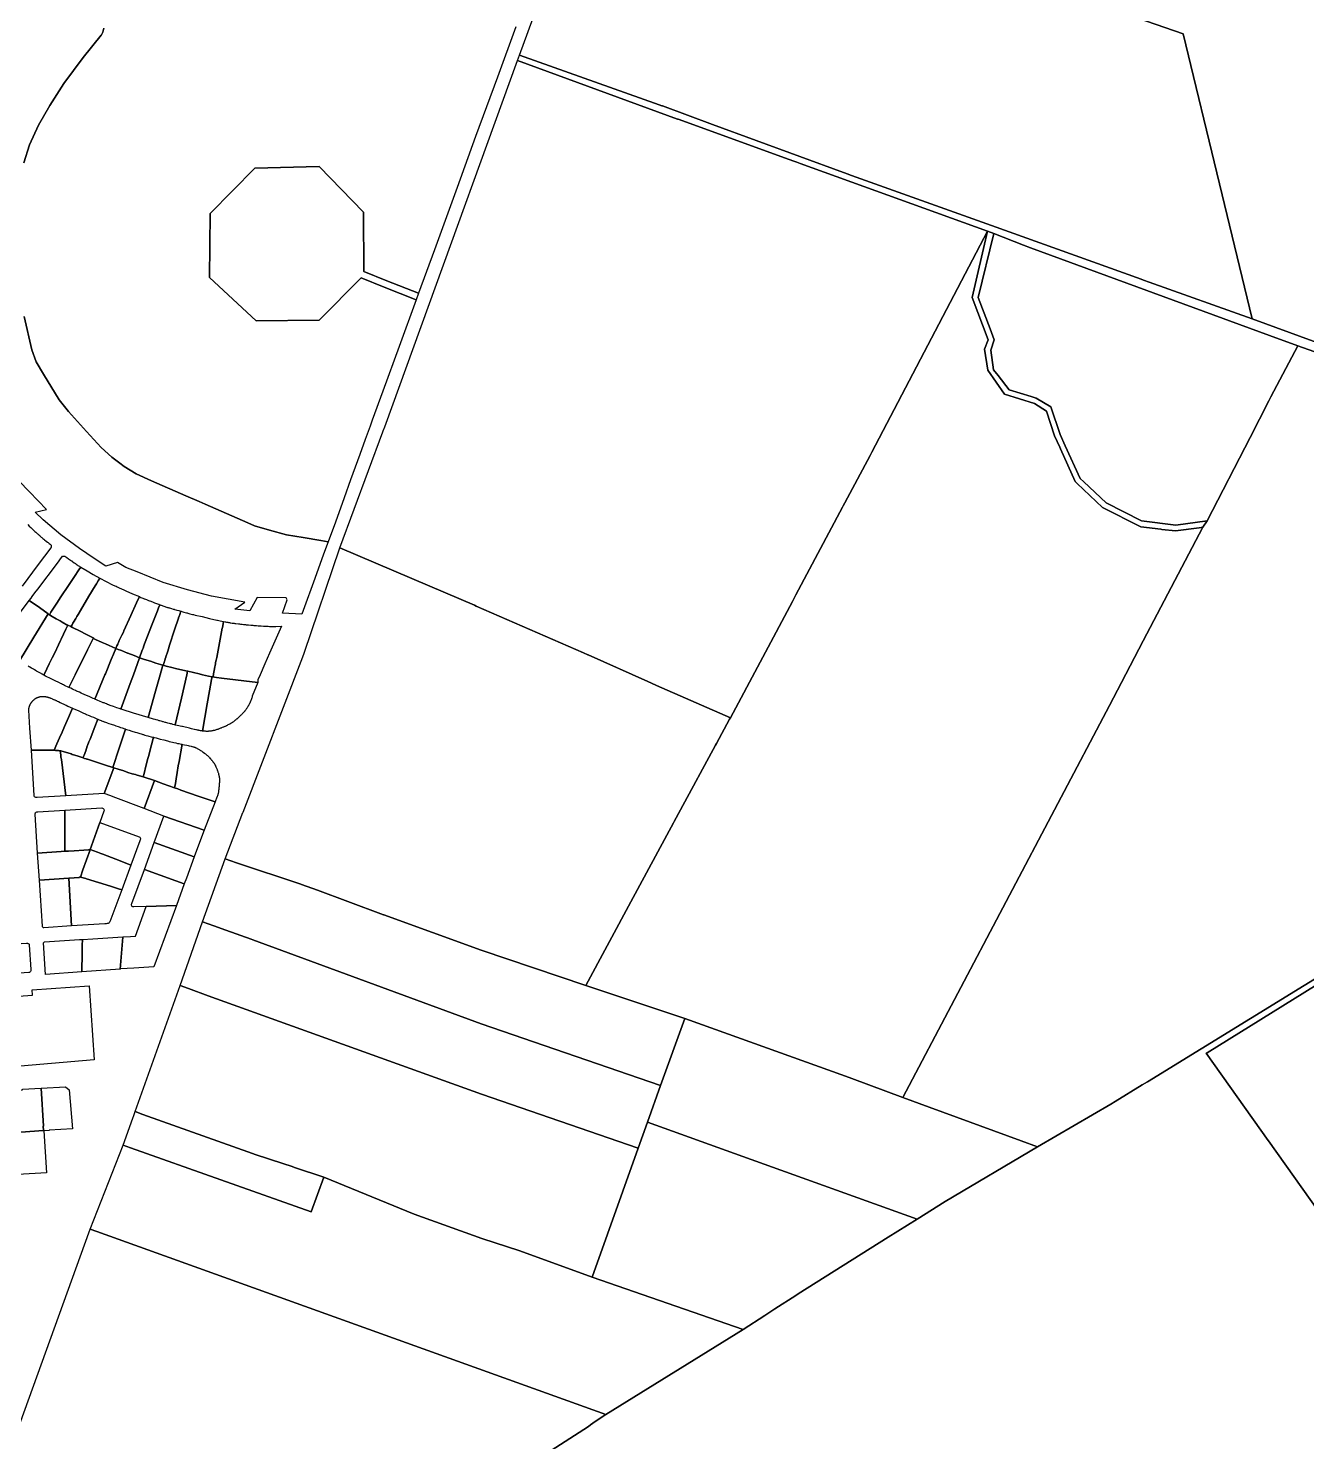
# Model space of a CAD drawing. Header units: metres. Extents: x 3 to 1005126, y 39 to 4383651.
# Drawn here: x 479016 to 479920, y 4364253 to 4365252 of the extents above; entities that cross this region are included whole.
import ezdxf

# ---------------------------------------------------------------- set-up
doc = ezdxf.new("R2010")
doc.units = ezdxf.units.M
doc.header["$MEASUREMENT"] = 0
doc.layers.add('TM_Llucmajor', color=7, linetype='Continuous')

msp = doc.modelspace()

# ---------------------------------------------------------------- linework, layer by layer
at = {"layer": 'TM_Llucmajor', "linetype": 'Continuous', "flags": 128}
for points in [[(479761.44, 4365273.02), (479832.22, 4365248.23), (479857.94, 4365142.13), (479881.04, 4365046.81), (479808.32, 4365072.72), (479804.29, 4365074.16), (479802.51, 4365074.8), (479696.81, 4365112.72), (479597.78, 4365148.18), (479595.9, 4365148.86), (479595.61, 4365148.96), (479592.11, 4365150.2), (479499.72, 4365184.19), (479464.38, 4365197.2), (479463.74, 4365197.43), (479461.88, 4365198.09), (479461.88, 4365198.09), (479363.16, 4365233.02), (479419.33, 4365386.49)], [(480077.25, 4364974.94), (479881.04, 4365046.81), (479857.94, 4365142.13), (479832.22, 4365248.23), (479761.44, 4365273.02)], [(479012.9, 4365156.94), (479016.85, 4365169.68), (479023.29, 4365183.74), (479031.28, 4365197.56), (479041.18, 4365212.98), (479054.86, 4365231.48), (479067.67, 4365247.32), (479067.8, 4365247.53), (479068.29, 4365248.41), (479068.71, 4365249.32), (479069.06, 4365250.26), (479069.33, 4365251.22), (479069.52, 4365252.21)], [(479069.52, 4365252.21), (479069.33, 4365251.22), (479069.06, 4365250.26), (479068.71, 4365249.32), (479068.29, 4365248.41), (479067.8, 4365247.53), (479067.67, 4365247.32), (479054.86, 4365231.48), (479041.18, 4365212.98), (479031.28, 4365197.56), (479023.29, 4365183.74), (479016.85, 4365169.68), (479012.9, 4365156.94)], [(479360.65, 4365253.17), (479347.6, 4365217.51), (479332.24, 4365175.71), (479319.12, 4365139.57), (479303.1, 4365095.52), (479291.75, 4365064.96), (479269.4, 4365073.77), (479253.16, 4365080.15), (479253.08, 4365122.27), (479221.68, 4365154.42), (479176.16, 4365153.17), (479144.66, 4365121.19), (479144.21, 4365076.03), (479177.13, 4365045.39), (479221.57, 4365045.81), (479251.33, 4365075.73), (479267.5, 4365069.31), (479290.1, 4365060.34), (479278.21, 4365027.27), (479266.63, 4364995.73), (479259.16, 4364975.29), (479257.8, 4364970.9), (479254.18, 4364961.5), (479250.38, 4364950.89), (479243.88, 4364933.09), (479239.23, 4364920.33), (479233.12, 4364903.21), (479228.06, 4364889.37), (479228.06, 4364889.37), (479222.77, 4364890.12), (479210.25, 4364892.25), (479198.62, 4364894.32), (479186.66, 4364897.46), (479175.95, 4364900.58), (479171.34, 4364902.78), (479141.09, 4364915.87), (479136.78, 4364917.74), (479127.49, 4364921.76), (479103.19, 4364932.47), (479092.4, 4364937.36), (479083.94, 4364942.4), (479080.74, 4364944.83), (479075.18, 4364949.14), (479067.72, 4364955.9), (479057.14, 4364967.29), (479044.42, 4364981.4), (479037.83, 4364989.52), (479026.91, 4365007.62), (479021.73, 4365016.39), (479018.64, 4365024.9), (479013.12, 4365048.52)], [(479970.42, 4365007.57), (479913.21, 4365027.67), (479893.32, 4365034.97), (479724.34, 4365097), (479719.31, 4365098.97), (479698.43, 4365107.14), (479693.86, 4365108.86), (479561.59, 4365156.68), (479559.22, 4365157.54), (479557.09, 4365158.28), (479553.74, 4365159.45), (479475.3, 4365187.79), (479474.81, 4365187.97), (479474.81, 4365187.97), (479361.92, 4365229.38), (479363.16, 4365233.02), (479461.88, 4365198.09), (479463.74, 4365197.43), (479464.38, 4365197.2), (479499.72, 4365184.19), (479592.11, 4365150.2), (479595.61, 4365148.96), (479595.9, 4365148.86), (479597.78, 4365148.18), (479696.81, 4365112.72), (479802.51, 4365074.8), (479804.29, 4365074.16), (479808.32, 4365072.72), (479881.04, 4365046.81), (480077.25, 4364974.94)], [(479013.12, 4365048.52), (479018.64, 4365024.9), (479021.73, 4365016.39), (479026.91, 4365007.62), (479037.83, 4364989.52), (479044.42, 4364981.4), (479057.14, 4364967.29), (479067.72, 4364955.9), (479075.18, 4364949.14), (479080.74, 4364944.83), (479083.94, 4364942.4), (479092.4, 4364937.36), (479103.19, 4364932.47), (479127.49, 4364921.76), (479136.78, 4364917.74), (479141.09, 4364915.87), (479171.34, 4364902.78), (479175.95, 4364900.58), (479186.66, 4364897.46), (479198.62, 4364894.32), (479210.25, 4364892.25), (479222.77, 4364890.12), (479228.06, 4364889.37), (479224.79, 4364880.43), (479218.56, 4364863.46), (479210.45, 4364840.81), (479209.51, 4364838.17), (479209.51, 4364838.17), (479195.74, 4364838.82), (479199.13, 4364848.28), (479198.28, 4364849.66), (479177.93, 4364849.88), (479172.63, 4364840.42), (479162.03, 4364841.58), (479169.09, 4364846.6), (479145.54, 4364850.91), (479128.69, 4364855.37), (479111.38, 4364860.57), (479092.97, 4364868.13), (479085.13, 4364871.22), (479079.05, 4364874.6), (479070.99, 4364871.97), (479062.6, 4364877.39), (479052.31, 4364884.54), (479039.13, 4364894.29), (479026.59, 4364904.88), (479021.03, 4364910.31), (479029, 4364912.14), (479023.01, 4364918.17), (479016.64, 4364924.84), (479009.64, 4364932.12)], [(480174.02, 4364733.31), (479806.93, 4364507.8), (479803.22, 4364505.53), (479784.12, 4364493.78), (479781.16, 4364491.96), (479729.2, 4364461.88), (479717.77, 4364466.06), (479652.83, 4364489.92), (479634.21, 4364496.75), (479780.19, 4364773.65), (479780.24, 4364773.74), (479788.63, 4364789.78), (479804.08, 4364819.31), (479846.2, 4364899.55), (479846.2, 4364899.55), (479849.24, 4364904.04), (479879.5, 4364963.08), (479892.77, 4364988.96), (479894.15, 4364991.65), (479913.21, 4365027.67), (479970.42, 4365007.57)], [(479015.72, 4364901.43), (479016.84, 4364900.35), (479017.96, 4364899.28), (479018.53, 4364898.74), (479019.52, 4364897.82), (479020.02, 4364897.35), (479020.76, 4364896.66), (479021.52, 4364895.98), (479021.9, 4364895.63), (479022.65, 4364894.95), (479023.04, 4364894.61), (479023.61, 4364894.1), (479024.16, 4364893.62), (479024.54, 4364893.3), (479025.28, 4364892.66), (479025.65, 4364892.34), (479026.4, 4364891.71), (479027.16, 4364891.08), (479027.66, 4364890.67), (479028.67, 4364889.84), (479029.6, 4364889.08), (479030.07, 4364888.71), (479030.78, 4364888.15), (479031.48, 4364887.59), (479031.85, 4364887.3), (479032.01, 4364887.12), (479032.08, 4364887.02), (479032.14, 4364886.92), (479032.2, 4364886.81), (479032.24, 4364886.7), (479032.29, 4364886.59), (479032.35, 4364886.35), (479032.36, 4364886.24), (479032.38, 4364886.12), (479032.38, 4364885.99), (479032.36, 4364885.75), (479032.34, 4364885.64), (479032.31, 4364885.52), (479032.27, 4364885.4), (479032.23, 4364885.29), (479032.18, 4364885.18), (479032.12, 4364885.08), (479032.05, 4364884.98), (479023.2, 4364873.14), (479011.85, 4364858.04)], [(478994.47, 4364818.09), (479016.84, 4364847.88), (479023.97, 4364842.78), (479030.23, 4364838.31), (479020.07, 4364821.8), (479009.92, 4364805.29)], [(479009.92, 4364805.29), (479020.07, 4364821.8), (479030.23, 4364838.31), (479030.67, 4364838), (479031.03, 4364837.75), (479032.99, 4364836.59), (479035.89, 4364834.89), (479038.56, 4364833.33), (479039.94, 4364832.52), (479043.97, 4364830.16), (479043.97, 4364830.16), (479043.98, 4364830.15), (479043.83, 4364829.87), (479042.66, 4364827.67), (479040.9, 4364824), (479039.27, 4364820.48), (479038.8, 4364819.47), (479037.48, 4364816.48), (479034.77, 4364810.93), (479033, 4364807.34), (479030.95, 4364803.03), (479029.16, 4364799.46), (479027.02, 4364795.15), (479026.98, 4364795.17), (479026.6, 4364795.37), (479025.98, 4364795.7), (479025.53, 4364795.94), (479025.1, 4364796.17), (479024.22, 4364796.65), (479023.36, 4364797.13), (479022.78, 4364797.46), (479022.01, 4364797.89), (479021.63, 4364798.11), (479020.5, 4364798.76), (479019.76, 4364799.19), (479019.26, 4364799.48), (479018.27, 4364800.07), (479017.25, 4364800.67), (479016.74, 4364800.98), (479015.98, 4364801.44)], [(479353.45, 4364226.49), (479411.95, 4364264.31), (479413.35, 4364265.28), (479416.76, 4364267.65), (479424.14, 4364272.77), (479521.28, 4364332.74), (479536.5, 4364342.66), (479537.99, 4364343.62), (479543.7, 4364347.31), (479558.47, 4364356.85), (479560.23, 4364357.95), (479623.78, 4364397.93), (479644.16, 4364410.75), (479663.94, 4364423.18), (479729.2, 4364461.88), (479781.16, 4364491.96), (479784.12, 4364493.78), (479803.22, 4364505.53), (479806.93, 4364507.8), (480174.02, 4364733.31)], [(480178.63, 4364732.98), (479849.08, 4364528.32), (479848.58, 4364528.01), (479892.39, 4364466.31), (479892.5, 4364466.15), (479987.22, 4364332.8)], [(479987.22, 4364332.8), (479892.5, 4364466.15), (479892.39, 4364466.31), (479892.39, 4364466.31), (479848.58, 4364528.01), (479849.08, 4364528.32), (480178.63, 4364732.98)]]:
    msp.add_lwpolyline(points, dxfattribs=at)
for points in [[(479287.1, 4364863.36), (479236.38, 4364885.04), (479266.75, 4364967.05), (479266.98, 4364967.68), (479268.01, 4364970.51), (479293.72, 4365041.41), (479361.92, 4365229.38), (479474.81, 4365187.97), (479475.3, 4365187.79), (479553.74, 4365159.45), (479557.09, 4365158.28), (479559.22, 4365157.54), (479561.59, 4365156.68), (479693.86, 4365108.86), (479612.26, 4364952.6), (479610.97, 4364950.19), (479593.13, 4364916.72), (479592, 4364914.62), (479591.5, 4364913.67), (479558.55, 4364851.86), (479556.07, 4364847.21), (479512.27, 4364765), (479460, 4364787.83), (479459.59, 4364788.01), (479454, 4364790.51), (479411.76, 4364809.36), (479411.49, 4364809.48), (479408.58, 4364810.74), (479332.71, 4364843.86), (479331.33, 4364844.46), (479288.73, 4364862.66), (479287.1, 4364863.36)], [(479290.1, 4365060.34), (479267.5, 4365069.31), (479251.33, 4365075.73), (479221.57, 4365045.81), (479177.13, 4365045.39), (479144.21, 4365076.03), (479144.66, 4365121.19), (479176.16, 4365153.17), (479221.68, 4365154.42), (479253.08, 4365122.27), (479253.16, 4365080.15), (479269.4, 4365073.77), (479291.75, 4365064.96), (479290.1, 4365060.34)], [(479480.06, 4364552.58), (479410.14, 4364575.88), (479441.9, 4364634.79), (479472.05, 4364690.67), (479472.64, 4364691.77), (479477.08, 4364699.99), (479501.64, 4364745.49), (479502.4, 4364746.89), (479511.75, 4364764.04), (479512.27, 4364765), (479556.07, 4364847.21), (479558.55, 4364851.86), (479591.5, 4364913.67), (479592, 4364914.62), (479593.13, 4364916.72), (479610.97, 4364950.19), (479612.26, 4364952.6), (479693.86, 4365108.86), (479683.14, 4365061.89), (479694.39, 4365032.02), (479691.91, 4365025.46), (479694.23, 4365010.57), (479705.96, 4364993.58), (479727.08, 4364987.07), (479735.73, 4364981.62), (479741.34, 4364964.13), (479744.99, 4364956.13), (479745.55, 4364954.88), (479755.92, 4364931.84), (479757.28, 4364930.55), (479775.17, 4364913.55), (479802.3, 4364899.83), (479816.53, 4364898.17), (479817.2, 4364898.09), (479826.87, 4364896.95), (479843.5, 4364899.19), (479846.2, 4364899.55), (479804.08, 4364819.31), (479788.63, 4364789.78), (479780.24, 4364773.74), (479780.19, 4364773.65), (479634.21, 4364496.75), (479598.17, 4364510.04), (479593.63, 4364511.71), (479480.06, 4364552.58)], [(479846.2, 4364899.55), (479843.5, 4364899.19), (479826.87, 4364896.95), (479817.2, 4364898.09), (479816.53, 4364898.17), (479802.3, 4364899.83), (479775.17, 4364913.55), (479757.28, 4364930.55), (479755.92, 4364931.84), (479745.55, 4364954.88), (479744.99, 4364956.13), (479741.34, 4364964.13), (479735.73, 4364981.62), (479727.08, 4364987.07), (479705.96, 4364993.58), (479694.23, 4365010.57), (479691.91, 4365025.46), (479694.39, 4365032.02), (479683.14, 4365061.89), (479693.86, 4365108.86), (479698.43, 4365107.14), (479687.34, 4365061.88), (479695.81, 4365039.67), (479698.76, 4365031.91), (479696.2, 4365024.66), (479698.27, 4365010.68), (479701.41, 4365006.69), (479709.25, 4364996.75), (479724.75, 4364991.99), (479728.41, 4364990.87), (479738.65, 4364984.53), (479745.33, 4364965.06), (479748.96, 4364957.15), (479759.42, 4364934.01), (479762.02, 4364931.57), (479777.75, 4364916.74), (479802.71, 4364904.11), (479826.94, 4364901.04), (479849.24, 4364904.04), (479846.2, 4364899.55)], [(479695.81, 4365039.67), (479687.34, 4365061.88), (479698.43, 4365107.14), (479719.31, 4365098.97), (479724.34, 4365097), (479893.32, 4365034.97), (479913.21, 4365027.67), (479894.15, 4364991.65), (479892.77, 4364988.96), (479879.5, 4364963.08), (479849.24, 4364904.04), (479826.94, 4364901.04), (479802.71, 4364904.11), (479777.75, 4364916.74), (479762.02, 4364931.57), (479759.42, 4364934.01), (479748.96, 4364957.15), (479745.33, 4364965.06), (479738.65, 4364984.53), (479728.41, 4364990.87), (479724.75, 4364991.99), (479709.25, 4364996.75), (479701.41, 4365006.69), (479698.27, 4365010.68), (479696.2, 4365024.66), (479698.76, 4365031.91), (479695.81, 4365039.67)], [(479030.23, 4364838.31), (479023.97, 4364842.78), (479016.84, 4364847.88), (479018.05, 4364849.49), (479018.9, 4364850.61), (479020.82, 4364853.18), (479022.75, 4364855.74), (479025.84, 4364859.85), (479029.13, 4364864.23), (479030.32, 4364865.82), (479037.9, 4364875.9), (479038.83, 4364877.14), (479039.76, 4364878.38), (479040.4, 4364879.23), (479041.84, 4364879.22), (479042.66, 4364878.77), (479043.32, 4364878.29), (479044.64, 4364877.32), (479045.96, 4364876.36), (479046.55, 4364875.94), (479046.85, 4364875.72), (479047.44, 4364875.3), (479048.62, 4364874.46), (479049.48, 4364873.84), (479049.64, 4364873.73), (479049.82, 4364873.61), (479049.92, 4364873.54), (479050.57, 4364873.08), (479051.23, 4364872.63), (479051.56, 4364872.4), (479052.21, 4364871.96), (479052.54, 4364871.73), (479053.04, 4364871.4), (479053.15, 4364871.33), (479052.31, 4364870.07), (479051.47, 4364868.81), (479051, 4364868.1), (479050.53, 4364867.4), (479050.34, 4364867.11), (479050.21, 4364866.92), (479050.15, 4364866.83), (479045.03, 4364859.16), (479038.7, 4364849.65), (479036.69, 4364846.63), (479034.44, 4364843.02), (479032.13, 4364839.46), (479031.03, 4364837.75), (479030.67, 4364838), (479030.23, 4364838.31)], [(479163.36, 4364662.52), (479155.17, 4364665.25), (479167.78, 4364698.02), (479167.85, 4364698.21), (479210.12, 4364808.1), (479210.97, 4364810.59), (479236.38, 4364885.04), (479287.1, 4364863.36), (479288.73, 4364862.66), (479331.33, 4364844.46), (479332.71, 4364843.86), (479408.58, 4364810.74), (479411.49, 4364809.48), (479411.76, 4364809.36), (479454, 4364790.51), (479459.59, 4364788.01), (479460, 4364787.83), (479512.27, 4364765), (479511.75, 4364764.04), (479502.4, 4364746.89), (479501.64, 4364745.49), (479477.08, 4364699.99), (479472.64, 4364691.77), (479472.05, 4364690.67), (479441.9, 4364634.79), (479410.14, 4364575.88), (479336.14, 4364600.84), (479267.44, 4364625.69), (479267.23, 4364625.77), (479241.81, 4364635.21), (479220.39, 4364643.17), (479209.09, 4364647.21), (479208.77, 4364647.32), (479163.36, 4364662.52)], [(479043.98, 4364830.15), (479043.97, 4364830.16), (479039.94, 4364832.52), (479038.56, 4364833.33), (479035.89, 4364834.89), (479032.99, 4364836.59), (479031.03, 4364837.75), (479032.13, 4364839.46), (479034.44, 4364843.02), (479036.69, 4364846.63), (479038.7, 4364849.65), (479045.03, 4364859.16), (479050.15, 4364866.83), (479050.21, 4364866.92), (479050.34, 4364867.11), (479050.53, 4364867.4), (479051, 4364868.1), (479051.47, 4364868.81), (479052.31, 4364870.07), (479053.15, 4364871.33), (479057.6, 4364868.66), (479061.91, 4364866.23), (479066.62, 4364863.7), (479065.41, 4364861.66), (479064.21, 4364859.63), (479063.76, 4364858.87), (479063.31, 4364858.11), (479058.97, 4364850.79), (479052.97, 4364840.67), (479051.32, 4364837.89), (479050.51, 4364836.54), (479049.7, 4364835.2), (479049.16, 4364834.31), (479048.44, 4364833.1), (479048.04, 4364832.43), (479047.64, 4364831.77), (479047.33, 4364831.26), (479047.01, 4364830.73), (479046.19, 4364829.39), (479044.13, 4364830.45), (479043.98, 4364830.15)], [(479062, 4364821.06), (479062.15, 4364821.35), (479061.85, 4364821.5), (479056.72, 4364824.04), (479052.68, 4364826.07), (479047.36, 4364828.79), (479046.19, 4364829.39), (479047.01, 4364830.73), (479047.33, 4364831.26), (479047.64, 4364831.77), (479048.04, 4364832.43), (479048.44, 4364833.1), (479049.16, 4364834.31), (479049.7, 4364835.2), (479050.51, 4364836.54), (479051.32, 4364837.89), (479052.97, 4364840.67), (479058.97, 4364850.79), (479063.31, 4364858.11), (479063.76, 4364858.87), (479064.21, 4364859.63), (479065.41, 4364861.66), (479066.62, 4364863.7), (479071.17, 4364861.25), (479075.72, 4364858.96), (479076.14, 4364858.75), (479076.79, 4364858.45), (479077.22, 4364858.24), (479078.1, 4364857.83), (479078.98, 4364857.43), (479080.41, 4364856.76), (479080.72, 4364856.62), (479081.55, 4364856.24), (479082.38, 4364855.86), (479083.21, 4364855.48), (479084.46, 4364854.9), (479085.05, 4364854.63), (479089.86, 4364852.52), (479094.6, 4364850.54), (479092.65, 4364846.24), (479088.51, 4364837.1), (479083.65, 4364826.36), (479083.6, 4364826.24), (479083.32, 4364825.63), (479083.04, 4364825.01), (479082.12, 4364823.35), (479081.47, 4364821.88), (479080.81, 4364820.41), (479080.44, 4364819.57), (479079.83, 4364818.2), (479079.33, 4364817.08), (479079.29, 4364816.99), (479078.75, 4364815.78), (479077.93, 4364813.93), (479070.75, 4364817.08), (479068.3, 4364818.19), (479063.72, 4364820.27), (479062.16, 4364820.99), (479062, 4364821.06)], [(479078.07, 4364813.88), (479077.93, 4364813.93), (479078.75, 4364815.78), (479079.29, 4364816.99), (479079.33, 4364817.08), (479079.83, 4364818.2), (479080.44, 4364819.57), (479080.81, 4364820.41), (479081.47, 4364821.88), (479082.12, 4364823.35), (479083.04, 4364825.01), (479083.32, 4364825.63), (479083.6, 4364826.24), (479083.65, 4364826.36), (479088.51, 4364837.1), (479092.65, 4364846.24), (479094.6, 4364850.54), (479094.86, 4364850.43), (479095.75, 4364850.04), (479096.42, 4364849.74), (479097.11, 4364849.44), (479097.46, 4364849.29), (479097.98, 4364849.07), (479098.32, 4364848.94), (479099, 4364848.66), (479099.68, 4364848.4), (479101.02, 4364847.9), (479101.79, 4364847.6), (479101.99, 4364847.52), (479103.94, 4364846.77), (479105.41, 4364846.2), (479106.68, 4364845.72), (479107.32, 4364845.48), (479108.28, 4364845.12), (479109.04, 4364844.84), (479108.19, 4364842.64), (479107.33, 4364840.43), (479103.74, 4364831.16), (479098.31, 4364817.16), (479097.82, 4364815.86), (479097.2, 4364814.24), (479096.79, 4364813.08), (479096.37, 4364811.91), (479095.87, 4364810.61), (479095.35, 4364809.33), (479094.7, 4364807.41), (479090.85, 4364808.95), (479086.42, 4364810.6), (479086.23, 4364810.68), (479081.92, 4364812.37), (479081.24, 4364812.64), (479079.65, 4364813.26), (479078.07, 4364813.88)], [(479111.29, 4364802.11), (479109.44, 4364802.63), (479106.17, 4364803.64), (479102.42, 4364804.84), (479098.31, 4364806.16), (479094.7, 4364807.41), (479095.35, 4364809.33), (479095.87, 4364810.61), (479096.37, 4364811.91), (479096.79, 4364813.08), (479097.2, 4364814.24), (479097.82, 4364815.86), (479098.31, 4364817.16), (479103.74, 4364831.16), (479107.33, 4364840.43), (479108.19, 4364842.64), (479109.04, 4364844.84), (479109.24, 4364844.77), (479109.72, 4364844.6), (479110.01, 4364844.49), (479110.7, 4364844.24), (479111.2, 4364844.07), (479111.95, 4364843.81), (479112.7, 4364843.56), (479113.07, 4364843.43), (479113.84, 4364843.18), (479113.94, 4364843.15), (479114.52, 4364842.96), (479114.86, 4364842.86), (479115.38, 4364842.7), (479115.82, 4364842.56), (479116.7, 4364842.3), (479117.29, 4364842.12), (479118.46, 4364841.78), (479118.94, 4364841.64), (479119.19, 4364841.57), (479119.35, 4364841.53), (479120.39, 4364841.23), (479121.09, 4364841.03), (479122.49, 4364840.63), (479123.85, 4364840.25), (479123.11, 4364838), (479122.48, 4364836.08), (479122.37, 4364835.75), (479122.28, 4364835.49), (479122.2, 4364835.24), (479122.03, 4364834.72), (479119.74, 4364827.76), (479115.7, 4364815.51), (479115.62, 4364815.27), (479115.12, 4364813.6), (479114.63, 4364811.94), (479114.4, 4364811.23), (479113.37, 4364807.96), (479113.32, 4364807.79), (479112.93, 4364806.57), (479112.54, 4364805.35), (479112.43, 4364805), (479112.32, 4364804.65), (479112.21, 4364804.32), (479112.1, 4364803.98), (479111.47, 4364802.06), (479111.29, 4364802.11)], [(479128.66, 4364797.83), (479121.14, 4364799.61), (479117.65, 4364800.45), (479113.66, 4364801.44), (479111.47, 4364802.06), (479112.1, 4364803.98), (479112.21, 4364804.32), (479112.32, 4364804.65), (479112.43, 4364805), (479112.54, 4364805.35), (479112.93, 4364806.57), (479113.32, 4364807.79), (479113.37, 4364807.96), (479114.4, 4364811.23), (479114.63, 4364811.94), (479115.12, 4364813.6), (479115.62, 4364815.27), (479115.7, 4364815.51), (479119.74, 4364827.76), (479122.03, 4364834.72), (479122.2, 4364835.24), (479122.28, 4364835.49), (479122.37, 4364835.75), (479122.48, 4364836.08), (479123.11, 4364838), (479123.85, 4364840.25), (479124.05, 4364840.19), (479125.32, 4364839.83), (479125.96, 4364839.65), (479126.92, 4364839.38), (479127.89, 4364839.11), (479128.03, 4364839.07), (479128.37, 4364838.98), (479128.8, 4364838.87), (479129.64, 4364838.65), (479130.2, 4364838.5), (479131.32, 4364838.22), (479132.15, 4364838.01), (479132.76, 4364837.86), (479133.97, 4364837.55), (479139, 4364836.47), (479144.08, 4364835.13), (479149.27, 4364834.03), (479149.78, 4364833.92), (479151.68, 4364833.52), (479154.08, 4364832.95), (479153.25, 4364828.54), (479153.21, 4364828.3), (479151.24, 4364817.95), (479149.27, 4364807.59), (479148.88, 4364805.76), (479148.5, 4364803.92), (479148.35, 4364803.13), (479147.72, 4364799.85), (479147.68, 4364799.62), (479147.44, 4364798.37), (479147.2, 4364797.11), (479147.14, 4364796.77), (479147.07, 4364796.43), (479147.01, 4364796.11), (479146.95, 4364795.79), (479146.9, 4364795.37), (479146.89, 4364795.29), (479146.63, 4364793.83), (479145.95, 4364793.94), (479143.56, 4364794.4), (479139.3, 4364795.37), (479136.76, 4364795.95), (479128.84, 4364797.79), (479128.66, 4364797.83)], [(479039.27, 4364820.48), (479040.9, 4364824), (479042.66, 4364827.67), (479043.83, 4364829.87), (479043.98, 4364830.15), (479044.13, 4364830.45), (479046.19, 4364829.39), (479047.36, 4364828.79), (479052.68, 4364826.07), (479056.72, 4364824.04), (479061.85, 4364821.5), (479062.15, 4364821.35), (479062, 4364821.06), (479059.61, 4364816.27), (479057.99, 4364812.92), (479054.84, 4364806.55), (479052.85, 4364802.51), (479049.34, 4364795.37), (479044.83, 4364786.37), (479044.84, 4364786.37), (479044.8, 4364786.28), (479041.69, 4364787.8), (479040.93, 4364788.14), (479040.26, 4364788.49), (479039.53, 4364788.86), (479038.8, 4364789.24), (479038.54, 4364789.37), (479037.62, 4364789.81), (479037.15, 4364790.05), (479035.62, 4364790.77), (479032.35, 4364792.39), (479028.26, 4364794.45), (479027, 4364795.1), (479027.02, 4364795.15), (479029.16, 4364799.46), (479030.95, 4364803.03), (479033, 4364807.34), (479034.77, 4364810.93), (479037.48, 4364816.48), (479038.8, 4364819.47), (479039.27, 4364820.48)], [(479149.22, 4364793.42), (479147.59, 4364793.68), (479146.63, 4364793.83), (479146.89, 4364795.29), (479146.9, 4364795.37), (479146.95, 4364795.79), (479147.01, 4364796.11), (479147.07, 4364796.43), (479147.14, 4364796.77), (479147.2, 4364797.11), (479147.44, 4364798.37), (479147.68, 4364799.62), (479147.72, 4364799.85), (479148.35, 4364803.13), (479148.5, 4364803.92), (479148.88, 4364805.76), (479149.27, 4364807.59), (479151.24, 4364817.95), (479153.21, 4364828.3), (479153.25, 4364828.54), (479154.08, 4364832.95), (479155.16, 4364832.74), (479155.56, 4364832.67), (479156.16, 4364832.55), (479157.06, 4364832.39), (479157.67, 4364832.29), (479157.97, 4364832.24), (479158.43, 4364832.17), (479158.79, 4364832.11), (479160.21, 4364831.91), (479161.15, 4364831.78), (479161.62, 4364831.72), (479162.04, 4364831.66), (479162.88, 4364831.55), (479164.56, 4364831.34), (479165.4, 4364831.23), (479166.01, 4364831.15), (479166.83, 4364831.05), (479167.23, 4364831), (479168.15, 4364830.9), (479169.08, 4364830.8), (479169.54, 4364830.75), (479169.98, 4364830.7), (479171.72, 4364830.54), (479173.45, 4364830.4), (479174.74, 4364830.28), (479175.38, 4364830.22), (479175.83, 4364830.18), (479176.74, 4364830.1), (479177.43, 4364830.03), (479178.48, 4364829.94), (479178.91, 4364829.92), (479179.2, 4364829.9), (479179.76, 4364829.86), (479180.61, 4364829.82), (479182.27, 4364829.74), (479182.94, 4364829.7), (479184.29, 4364829.62), (479185.31, 4364829.57), (479185.7, 4364829.56), (479186.5, 4364829.52), (479187.3, 4364829.5), (479187.82, 4364829.48), (479188.88, 4364829.46), (479191.11, 4364829.42), (479194.95, 4364829.61), (479186.65, 4364810.65), (479183.28, 4364802.95), (479179.97, 4364795.37), (479178.36, 4364791.69), (479178.27, 4364789.79), (479152.73, 4364792.87), (479149.22, 4364793.42)], [(479049.34, 4364795.37), (479052.85, 4364802.51), (479054.84, 4364806.55), (479057.99, 4364812.92), (479059.61, 4364816.27), (479062, 4364821.06), (479062.16, 4364820.99), (479063.72, 4364820.27), (479068.3, 4364818.19), (479070.75, 4364817.08), (479077.93, 4364813.93), (479078.07, 4364813.88), (479076.43, 4364809.97), (479074.79, 4364806.07), (479070.57, 4364796.03), (479070.29, 4364795.37), (479063.08, 4364778.18), (479062.89, 4364778.26), (479061.95, 4364778.67), (479060.53, 4364779.29), (479059.07, 4364779.93), (479056.15, 4364781.22), (479053.52, 4364782.38), (479052.22, 4364782.96), (479050.91, 4364783.55), (479050.26, 4364783.84), (479049.58, 4364784.15), (479048.22, 4364784.78), (479047.32, 4364785.2), (479046.11, 4364785.76), (479045.51, 4364786.05), (479044.83, 4364786.37), (479049.34, 4364795.37)], [(479086.23, 4364810.68), (479086.42, 4364810.6), (479090.85, 4364808.95), (479094.7, 4364807.41), (479090.37, 4364795.37), (479088.15, 4364789.19), (479081.6, 4364770.97), (479081.05, 4364771.16), (479080.24, 4364771.45), (479078.61, 4364772.02), (479077.4, 4364772.44), (479076.24, 4364772.85), (479075.66, 4364773.06), (479074.79, 4364773.37), (479073.93, 4364773.68), (479073.5, 4364773.85), (479073.07, 4364774.01), (479072.78, 4364774.12), (479072.21, 4364774.34), (479072.02, 4364774.42), (479071.34, 4364774.69), (479070.77, 4364774.92), (479069.62, 4364775.4), (479069.08, 4364775.62), (479068.01, 4364776.07), (479066.93, 4364776.53), (479064.78, 4364777.45), (479063.08, 4364778.18), (479070.29, 4364795.37), (479070.57, 4364796.03), (479074.79, 4364806.07), (479076.43, 4364809.97), (479078.07, 4364813.88), (479079.65, 4364813.26), (479081.24, 4364812.64), (479081.92, 4364812.37), (479086.23, 4364810.68)], [(479100.81, 4364765.16), (479090.5, 4364768.17), (479082.39, 4364770.7), (479081.6, 4364770.97), (479088.15, 4364789.19), (479090.37, 4364795.37), (479094.7, 4364807.41), (479098.31, 4364806.16), (479102.42, 4364804.84), (479106.17, 4364803.64), (479109.44, 4364802.63), (479111.29, 4364802.11), (479109.38, 4364795.37), (479106.05, 4364783.64), (479100.81, 4364765.16)], [(479119.99, 4364759.87), (479119.54, 4364759.98), (479119.14, 4364760.08), (479118.33, 4364760.28), (479117.24, 4364760.56), (479116.7, 4364760.7), (479115.87, 4364760.91), (479114.82, 4364761.18), (479113.42, 4364761.54), (479112.73, 4364761.72), (479111.69, 4364761.99), (479111.17, 4364762.13), (479110.77, 4364762.24), (479109.96, 4364762.46), (479109.16, 4364762.69), (479108.63, 4364762.84), (479107.56, 4364763.16), (479106.45, 4364763.5), (479105.7, 4364763.72), (479104.6, 4364764.06), (479100.81, 4364765.16), (479106.05, 4364783.64), (479109.38, 4364795.37), (479111.29, 4364802.11), (479111.47, 4364802.06), (479113.66, 4364801.44), (479117.65, 4364800.45), (479121.14, 4364799.61), (479128.66, 4364797.83), (479128.1, 4364795.37), (479124.33, 4364778.85), (479119.99, 4364759.87)], [(479139.31, 4364755.59), (479138.79, 4364755.66), (479138.46, 4364755.71), (479138.23, 4364755.75), (479137.78, 4364755.82), (479137.1, 4364755.94), (479136.64, 4364756.03), (479136.34, 4364756.08), (479135.73, 4364756.2), (479135.05, 4364756.34), (479134.6, 4364756.44), (479133.68, 4364756.64), (479133.23, 4364756.74), (479132.31, 4364756.95), (479131.4, 4364757.17), (479130.79, 4364757.32), (479130.01, 4364757.5), (479125.17, 4364758.67), (479124.62, 4364758.8), (479121.22, 4364759.58), (479120.1, 4364759.84), (479119.99, 4364759.87), (479124.33, 4364778.85), (479128.1, 4364795.37), (479128.66, 4364797.83), (479128.84, 4364797.79), (479136.76, 4364795.95), (479139.3, 4364795.37), (479143.56, 4364794.4), (479145.95, 4364793.94), (479145.66, 4364792.23), (479145.36, 4364790.52), (479142.63, 4364774.76), (479139.31, 4364755.59)], [(479147.62, 4364756.06), (479147.4, 4364756), (479146.96, 4364755.9), (479146.75, 4364755.85), (479146.42, 4364755.78), (479146.11, 4364755.72), (479145.96, 4364755.69), (479145.72, 4364755.65), (479145.37, 4364755.59), (479145.02, 4364755.54), (479144.86, 4364755.52), (479144.5, 4364755.47), (479144.33, 4364755.45), (479144.07, 4364755.43), (479143.76, 4364755.4), (479143.55, 4364755.39), (479143.41, 4364755.38), (479143.13, 4364755.37), (479142.92, 4364755.37), (479142.78, 4364755.36), (479142.08, 4364755.36), (479141.8, 4364755.37), (479141.23, 4364755.4), (479140.96, 4364755.42), (479140.79, 4364755.43), (479140.43, 4364755.46), (479140.25, 4364755.48), (479139.89, 4364755.52), (479139.52, 4364755.56), (479139.31, 4364755.59), (479142.63, 4364774.76), (479145.36, 4364790.52), (479145.66, 4364792.23), (479145.95, 4364793.94), (479146.63, 4364793.83), (479147.59, 4364793.68), (479149.22, 4364793.42), (479152.73, 4364792.87), (479178.27, 4364789.79), (479174.43, 4364780.14), (479174.33, 4364779.8), (479174.22, 4364779.47), (479174.12, 4364779.13), (479174, 4364778.79), (479173.89, 4364778.46), (479173.76, 4364778.12), (479173.64, 4364777.79), (479173.51, 4364777.45), (479173.38, 4364777.12), (479173.24, 4364776.79), (479173.1, 4364776.46), (479172.96, 4364776.13), (479172.81, 4364775.8), (479172.66, 4364775.48), (479172.5, 4364775.15), (479172.34, 4364774.83), (479172.18, 4364774.52), (479172.02, 4364774.2), (479171.85, 4364773.89), (479171.68, 4364773.58), (479171.51, 4364773.27), (479171.33, 4364772.96), (479171.15, 4364772.66), (479170.97, 4364772.37), (479170.79, 4364772.07), (479170.6, 4364771.78), (479170.41, 4364771.5), (479170.22, 4364771.22), (479170.02, 4364770.94), (479169.83, 4364770.66), (479169.63, 4364770.4), (479169.43, 4364770.13), (479169.23, 4364769.87), (479169.02, 4364769.62), (479168.82, 4364769.37), (479168.61, 4364769.12), (479168.4, 4364768.88), (479168.21, 4364768.67), (479168.13, 4364768.58), (479167.99, 4364768.42), (479167.69, 4364768.1), (479167.23, 4364767.62), (479166.93, 4364767.31), (479166.72, 4364767.1), (479166.31, 4364766.68), (479165.91, 4364766.28), (479165.71, 4364766.09), (479165.42, 4364765.8), (479164.96, 4364765.36), (479164.51, 4364764.94), (479164.28, 4364764.73), (479163.97, 4364764.45), (479163.82, 4364764.32), (479163.59, 4364764.12), (479163.24, 4364763.82), (479163.12, 4364763.72), (479162.86, 4364763.51), (479162.59, 4364763.3), (479162.42, 4364763.16), (479162.06, 4364762.89), (479161.79, 4364762.69), (479161.07, 4364762.17), (479160.69, 4364761.92), (479160.32, 4364761.67), (479160.07, 4364761.5), (479159.9, 4364761.4), (479159.56, 4364761.18), (479159.19, 4364760.96), (479158.96, 4364760.82), (479158.46, 4364760.53), (479158.22, 4364760.4), (479157.72, 4364760.12), (479157.22, 4364759.85), (479156.89, 4364759.68), (479156.66, 4364759.57), (479156.21, 4364759.34), (479155.88, 4364759.18), (479155.66, 4364759.08), (479155.21, 4364758.86), (479154.99, 4364758.76), (479154.54, 4364758.56), (479154.08, 4364758.36), (479153.78, 4364758.23), (479153.16, 4364757.97), (479152.66, 4364757.76), (479152.41, 4364757.66), (479152.04, 4364757.51), (479151.47, 4364757.3), (479150.9, 4364757.08), (479150.63, 4364756.98), (479150.24, 4364756.85), (479150.06, 4364756.78), (479149.78, 4364756.69), (479149.35, 4364756.55), (479148.96, 4364756.43), (479148.78, 4364756.38), (479148.48, 4364756.29), (479148.06, 4364756.17), (479147.62, 4364756.06)], [(479018.32, 4364741.96), (479017.19, 4364757.62), (479016.44, 4364770.3), (479016.44, 4364770.57), (479016.46, 4364770.82), (479016.47, 4364771.07), (479016.5, 4364771.31), (479016.53, 4364771.56), (479016.57, 4364771.81), (479016.62, 4364772.05), (479016.67, 4364772.3), (479016.73, 4364772.54), (479016.79, 4364772.78), (479016.87, 4364773.02), (479016.94, 4364773.25), (479017.03, 4364773.49), (479017.12, 4364773.72), (479017.22, 4364773.95), (479017.32, 4364774.18), (479017.43, 4364774.4), (479017.55, 4364774.62), (479017.67, 4364774.84), (479017.8, 4364775.05), (479017.94, 4364775.26), (479018.07, 4364775.47), (479018.22, 4364775.67), (479018.37, 4364775.86), (479018.53, 4364776.06), (479018.69, 4364776.25), (479018.85, 4364776.44), (479019.04, 4364776.63), (479019.1, 4364776.69), (479019.29, 4364776.91), (479019.47, 4364777.1), (479019.64, 4364777.28), (479019.83, 4364777.46), (479020.02, 4364777.63), (479020.21, 4364777.8), (479020.4, 4364777.96), (479020.61, 4364778.12), (479020.81, 4364778.27), (479021.02, 4364778.41), (479021.23, 4364778.55), (479021.45, 4364778.69), (479021.67, 4364778.82), (479021.9, 4364778.94), (479022.12, 4364779.06), (479022.35, 4364779.16), (479022.59, 4364779.27), (479022.82, 4364779.37), (479023.06, 4364779.46), (479023.3, 4364779.54), (479023.54, 4364779.62), (479023.79, 4364779.69), (479024.04, 4364779.76), (479024.28, 4364779.82), (479024.53, 4364779.87), (479024.79, 4364779.92), (479024.9, 4364779.93), (479025.23, 4364779.97), (479025.54, 4364779.99), (479025.84, 4364780), (479026.15, 4364780.01), (479026.46, 4364780.01), (479026.77, 4364780.01), (479027.07, 4364779.99), (479027.38, 4364779.97), (479027.68, 4364779.95), (479027.99, 4364779.91), (479028.29, 4364779.87), (479028.6, 4364779.82), (479028.9, 4364779.77), (479029.2, 4364779.7), (479029.5, 4364779.63), (479029.8, 4364779.56), (479030.09, 4364779.47), (479030.39, 4364779.38), (479030.68, 4364779.29), (479030.97, 4364779.18), (479031.26, 4364779.07), (479031.54, 4364778.95), (479031.83, 4364778.83), (479032.06, 4364778.72), (479032.71, 4364778.47), (479033.03, 4364778.34), (479033.5, 4364778.14), (479033.98, 4364777.95), (479034.22, 4364777.85), (479034.69, 4364777.65), (479034.92, 4364777.54), (479035.27, 4364777.39), (479035.69, 4364777.2), (479035.97, 4364777.07), (479036.54, 4364776.8), (479037.38, 4364776.4), (479038.52, 4364775.84), (479039.1, 4364775.56), (479040.11, 4364775.08), (479040.78, 4364774.76), (479042.13, 4364774.13), (479042.81, 4364773.82), (479044.16, 4364773.2), (479047.37, 4364771.75), (479044.56, 4364765.21), (479041.75, 4364758.68), (479039.96, 4364754.76), (479038.17, 4364750.85), (479036.27, 4364746.46), (479034.37, 4364742.06), (479018.32, 4364741.96)], [(479036.42, 4364741.77), (479035.4, 4364741.92), (479034.37, 4364742.06), (479036.27, 4364746.46), (479038.17, 4364750.85), (479039.96, 4364754.76), (479041.75, 4364758.68), (479044.56, 4364765.21), (479047.37, 4364771.75), (479048.21, 4364771.37), (479051.24, 4364770), (479052.76, 4364769.32), (479054.29, 4364768.64), (479055.05, 4364768.3), (479056.58, 4364767.62), (479057.34, 4364767.28), (479058.5, 4364766.79), (479059.21, 4364766.48), (479060.65, 4364765.87), (479062.09, 4364765.27), (479064.96, 4364764.07), (479065.25, 4364763.95), (479062.73, 4364757.45), (479060.2, 4364750.96), (479059.81, 4364749.95), (479059.01, 4364747.88), (479058.07, 4364745.43), (479057.83, 4364744.81), (479056.69, 4364741.63), (479055.55, 4364738.46), (479055.23, 4364737.52), (479054.92, 4364736.58), (479050.67, 4364737.98), (479048.02, 4364738.85), (479047.23, 4364739.11), (479046.43, 4364739.37), (479039.01, 4364741.67), (479038.55, 4364741.69), (479037.49, 4364741.73), (479036.42, 4364741.77)], [(479056.94, 4364735.95), (479055.93, 4364736.26), (479054.92, 4364736.58), (479055.23, 4364737.52), (479055.55, 4364738.46), (479056.69, 4364741.63), (479057.83, 4364744.81), (479058.07, 4364745.43), (479059.01, 4364747.88), (479059.81, 4364749.95), (479060.2, 4364750.96), (479062.73, 4364757.45), (479065.25, 4364763.95), (479066.22, 4364763.54), (479067.5, 4364763.02), (479067.83, 4364762.88), (479068.48, 4364762.63), (479068.8, 4364762.5), (479069.29, 4364762.31), (479069.72, 4364762.16), (479070, 4364762.05), (479070.56, 4364761.85), (479071.4, 4364761.56), (479071.96, 4364761.36), (479073.07, 4364760.98), (479074.74, 4364760.4), (479076.97, 4364759.63), (479078.09, 4364759.24), (479079.55, 4364758.73), (479080.29, 4364758.48), (479081.39, 4364758.11), (479082.5, 4364757.74), (479083.06, 4364757.55), (479083.55, 4364757.4), (479084.53, 4364757.08), (479084.78, 4364757), (479080.3, 4364743.43), (479075.83, 4364729.86), (479070.76, 4364731.5), (479057.98, 4364735.63), (479057.46, 4364735.79), (479056.94, 4364735.95)], [(479076.54, 4364729.63), (479075.83, 4364729.86), (479080.3, 4364743.43), (479084.78, 4364757), (479085.5, 4364756.78), (479087.45, 4364756.17), (479089.23, 4364755.6), (479091.62, 4364754.84), (479092.82, 4364754.46), (479094.19, 4364754.03), (479094.88, 4364753.81), (479095.91, 4364753.5), (479096.61, 4364753.29), (479096.96, 4364753.19), (479097.48, 4364753.04), (479098.09, 4364752.87), (479098.5, 4364752.76), (479099.31, 4364752.54), (479100.52, 4364752.21), (479101.34, 4364752), (479102.95, 4364751.58), (479104.63, 4364751.15), (479101.78, 4364740.46), (479101.22, 4364738.36), (479100.64, 4364736.22), (479098.9, 4364729.71), (479098.13, 4364726.42), (479097.35, 4364723.12), (479094.61, 4364723.95), (479092.42, 4364724.61), (479091.87, 4364724.78), (479090.7, 4364725.06), (479089.54, 4364725.35), (479086.54, 4364726.35), (479083.54, 4364727.36), (479079.69, 4364728.61), (479076.54, 4364729.63)], [(479105.22, 4364720.58), (479097.35, 4364723.12), (479098.13, 4364726.42), (479098.9, 4364729.71), (479100.64, 4364736.22), (479101.22, 4364738.36), (479101.78, 4364740.46), (479104.63, 4364751.15), (479105.05, 4364751.04), (479106.45, 4364750.68), (479109.25, 4364749.94), (479111.84, 4364749.27), (479114.44, 4364748.61), (479115.09, 4364748.45), (479115.68, 4364748.3), (479116.87, 4364748.01), (479118.07, 4364747.72), (479118.86, 4364747.53), (479120.46, 4364747.16), (479121.65, 4364746.88), (479122.45, 4364746.7), (479124.04, 4364746.35), (479124.76, 4364746.19), (479122.65, 4364733.95), (479122.13, 4364730.93), (479121.34, 4364726.32), (479120.54, 4364721.7), (479120.04, 4364718.58), (479119.54, 4364715.46), (479111.54, 4364718.33), (479105.31, 4364720.55), (479105.22, 4364720.58)], [(479042.53, 4364709.79), (479022.4, 4364708.51), (479021.78, 4364708.56), (479021.39, 4364708.66), (479020.96, 4364708.88), (479020.6, 4364709.17), (479020.34, 4364709.56), (479020.18, 4364710.02), (479018.32, 4364741.96), (479034.37, 4364742.06), (479035.4, 4364741.92), (479036.42, 4364741.77), (479037.49, 4364741.73), (479038.55, 4364741.69), (479039.02, 4364738.55), (479039.22, 4364737.22), (479039.36, 4364736.32), (479039.5, 4364735.42), (479042.53, 4364709.79)], [(479038.55, 4364741.69), (479039.01, 4364741.67), (479046.43, 4364739.37), (479047.23, 4364739.11), (479048.02, 4364738.85), (479050.67, 4364737.98), (479054.92, 4364736.58), (479055.93, 4364736.26), (479056.94, 4364735.95), (479057.46, 4364735.79), (479057.98, 4364735.63), (479070.76, 4364731.5), (479075.83, 4364729.86), (479076.54, 4364729.63), (479069.68, 4364711.51), (479042.53, 4364709.79), (479039.5, 4364735.42), (479039.36, 4364736.32), (479039.22, 4364737.22), (479039.02, 4364738.55), (479038.55, 4364741.69)], [(479124.02, 4364713.85), (479121.78, 4364714.66), (479119.54, 4364715.46), (479120.04, 4364718.58), (479120.54, 4364721.7), (479121.34, 4364726.32), (479122.13, 4364730.93), (479122.65, 4364733.95), (479124.76, 4364746.19), (479124.84, 4364746.17), (479128.04, 4364745.49), (479129.11, 4364745.27), (479129.82, 4364745.12), (479131.19, 4364744.84), (479131.57, 4364744.77), (479131.72, 4364744.74), (479131.94, 4364744.69), (479132.58, 4364744.53), (479132.73, 4364744.48), (479132.94, 4364744.42), (479133.04, 4364744.38), (479133.2, 4364744.33), (479133.42, 4364744.25), (479133.7, 4364744.14), (479133.88, 4364744.07), (479134, 4364744.01), (479134.24, 4364743.9), (479134.43, 4364743.82), (479134.55, 4364743.76), (479134.8, 4364743.64), (479135.17, 4364743.44), (479135.42, 4364743.31), (479135.92, 4364743.03), (479136.49, 4364742.7), (479136.77, 4364742.54), (479137.19, 4364742.29), (479137.6, 4364742.04), (479137.81, 4364741.91), (479138.41, 4364741.52), (479138.71, 4364741.32), (479139, 4364741.12), (479139.19, 4364740.99), (479139.58, 4364740.71), (479139.77, 4364740.57), (479140.53, 4364739.99), (479140.79, 4364739.79), (479141.3, 4364739.39), (479141.79, 4364738.99), (479142.03, 4364738.8), (479142.39, 4364738.5), (479142.74, 4364738.2), (479142.91, 4364738.05), (479143.14, 4364737.85), (479143.24, 4364737.75), (479143.41, 4364737.6), (479143.65, 4364737.37), (479143.85, 4364737.17), (479143.98, 4364737.03), (479144.24, 4364736.76), (479144.37, 4364736.62), (479144.89, 4364736.04), (479145.4, 4364735.44), (479145.69, 4364735.1), (479145.83, 4364734.93), (479146.04, 4364734.67), (479146.34, 4364734.28), (479146.54, 4364734.02), (479146.63, 4364733.89), (479146.78, 4364733.7), (479147.05, 4364733.31), (479147.19, 4364733.11), (479147.38, 4364732.81), (479147.48, 4364732.67), (479147.84, 4364732.07), (479147.95, 4364731.87), (479148.03, 4364731.73), (479148.18, 4364731.46), (479148.34, 4364731.14), (479148.44, 4364730.93), (479148.51, 4364730.79), (479148.65, 4364730.51), (479148.75, 4364730.29), (479148.94, 4364729.86), (479149.13, 4364729.42), (479149.49, 4364728.52), (479149.6, 4364728.22), (479149.68, 4364728.01), (479149.82, 4364727.59), (479149.9, 4364727.38), (479150.04, 4364726.96), (479150.17, 4364726.54), (479150.26, 4364726.26), (479150.43, 4364725.7), (479150.57, 4364725.2), (479150.63, 4364724.95), (479150.73, 4364724.57), (479150.82, 4364724.2), (479150.86, 4364724.02), (479150.94, 4364723.65), (479150.98, 4364723.46), (479151.03, 4364723.19), (479151.07, 4364722.94), (479151.09, 4364722.81), (479151.12, 4364722.63), (479151.15, 4364722.35), (479151.18, 4364722.08), (479151.19, 4364721.95), (479151.2, 4364721.79), (479151.2, 4364721.68), (479151.21, 4364721.46), (479151.21, 4364721.35), (479151.21, 4364721.14), (479151.21, 4364720.92), (479151.2, 4364720.77), (479151.19, 4364720.47), (479151.18, 4364720.28), (479151.18, 4364720.18), (479151.17, 4364720.03), (479151.17, 4364719.88), (479151.16, 4364719.8), (479151.16, 4364719.65), (479151.15, 4364719.58), (479151.15, 4364719.46), (479151.14, 4364719.3), (479151.13, 4364719.23), (479151.13, 4364719.11), (479151.12, 4364718.93), (479151.11, 4364718.77), (479151.1, 4364718.69), (479151.1, 4364718.57), (479151.08, 4364718.39), (479151.07, 4364718.2), (479151.06, 4364718.11), (479151.05, 4364717.94), (479151.04, 4364717.86), (479151.04, 4364717.74), (479151.02, 4364717.54), (479151, 4364717.35), (479151, 4364717.25), (479150.98, 4364717.06), (479150.97, 4364716.96), (479150.96, 4364716.81), (479150.95, 4364716.7), (479150.94, 4364716.62), (479150.92, 4364716.47), (479150.9, 4364716.24), (479150.89, 4364716.08), (479150.88, 4364715.98), (479150.86, 4364715.77), (479150.83, 4364715.53), (479150.82, 4364715.37), (479150.78, 4364715.05), (479150.75, 4364714.73), (479150.67, 4364714.09), (479150.63, 4364713.77), (479150.61, 4364713.61), (479150.58, 4364713.41), (479150.53, 4364712.99), (479150.5, 4364712.81), (479150.45, 4364712.45), (479150.41, 4364712.18), (479150.34, 4364711.77), (479150.28, 4364711.5), (479150.26, 4364711.37), (479150.21, 4364711.17), (479150.14, 4364710.87), (479150.08, 4364710.64), (479150.04, 4364710.49), (479149.94, 4364710.18), (479149.9, 4364710.03), (479149.8, 4364709.73), (479149.69, 4364709.43), (479149.61, 4364709.22), (479149.56, 4364709.09), (479149.46, 4364708.83), (479148.14, 4364705.48), (479136.08, 4364709.67), (479124.02, 4364713.85)], [(479097.99, 4364700.83), (479076.06, 4364709.1), (479074.38, 4364709.74), (479069.68, 4364711.51), (479076.54, 4364729.63), (479079.69, 4364728.61), (479083.54, 4364727.36), (479086.54, 4364726.35), (479089.54, 4364725.35), (479090.7, 4364725.06), (479091.87, 4364724.78), (479092.42, 4364724.61), (479094.61, 4364723.95), (479097.35, 4364723.12), (479105.22, 4364720.58), (479097.99, 4364700.83)], [(479111.98, 4364695.54), (479097.99, 4364700.83), (479105.22, 4364720.58), (479105.31, 4364720.55), (479111.54, 4364718.33), (479119.54, 4364715.46), (479121.78, 4364714.66), (479124.02, 4364713.85), (479136.08, 4364709.67), (479148.14, 4364705.48), (479140.45, 4364685.64), (479111.98, 4364695.54)], [(479022.71, 4364669.33), (479020.92, 4364696.96), (479020.99, 4364697.37), (479021.09, 4364697.66), (479021.23, 4364697.93), (479021.38, 4364698.1), (479021.64, 4364698.27), (479022.06, 4364698.39), (479022.81, 4364698.5), (479041.86, 4364699.68), (479041.94, 4364672.97), (479041.94, 4364670.59), (479039.44, 4364670.43), (479022.71, 4364669.33)], [(479041.94, 4364672.97), (479041.86, 4364699.68), (479068.02, 4364701.29), (479068.51, 4364701.16), (479068.96, 4364700.88), (479069.41, 4364700.42), (479069.66, 4364699.91), (479069.7, 4364699.45), (479069.58, 4364699), (479066.73, 4364691.03), (479060.85, 4364674.58), (479059.9, 4364671.92), (479059.84, 4364671.76), (479058.64, 4364671.68), (479055.44, 4364671.48), (479048.62, 4364671.03), (479048.48, 4364671.02), (479044.53, 4364670.76), (479041.94, 4364670.59), (479041.94, 4364672.97)], [(479064.95, 4364669.97), (479059.9, 4364671.92), (479060.85, 4364674.58), (479066.73, 4364691.03), (479094.37, 4364680.83), (479094.82, 4364680.56), (479095.16, 4364680.16), (479095.34, 4364679.72), (479095.39, 4364679.22), (479095.28, 4364678.7), (479094.98, 4364677.96), (479088.62, 4364660.87), (479088.5, 4364660.91), (479084.62, 4364662.4), (479078.02, 4364664.95), (479068.82, 4364668.49), (479067.36, 4364669.05), (479064.95, 4364669.97)], [(479133.32, 4364666.59), (479105.1, 4364676.79), (479111.98, 4364695.54), (479140.45, 4364685.64), (479139.94, 4364684.31), (479133.32, 4364666.59)], [(479120.35, 4364649.76), (479098.14, 4364657.83), (479105.1, 4364676.79), (479133.32, 4364666.59), (479127.88, 4364651.71), (479126.37, 4364647.58), (479120.35, 4364649.76)], [(479023.95, 4364650.14), (479022.71, 4364669.33), (479039.44, 4364670.43), (479041.94, 4364670.59), (479044.53, 4364670.76), (479048.48, 4364671.02), (479048.62, 4364671.03), (479055.44, 4364671.48), (479058.64, 4364671.68), (479059.84, 4364671.76), (479054.73, 4364657.46), (479052.94, 4364652.45), (479052.31, 4364652.62), (479052.35, 4364652.08), (479044.66, 4364651.55), (479023.95, 4364650.14)], [(479057.21, 4364651.26), (479056.83, 4364651.37), (479052.94, 4364652.45), (479054.73, 4364657.46), (479059.84, 4364671.76), (479059.9, 4364671.92), (479064.95, 4364669.97), (479067.36, 4364669.05), (479068.82, 4364668.49), (479078.02, 4364664.95), (479084.62, 4364662.4), (479088.5, 4364660.91), (479088.62, 4364660.87), (479082.12, 4364643.42), (479079.81, 4364644.15), (479077.76, 4364644.8), (479074.32, 4364645.88), (479057.21, 4364651.26)], [(479099.45, 4364631.58), (479090.71, 4364631.32), (479090.25, 4364631.38), (479089.88, 4364631.46), (479089.6, 4364631.63), (479089.38, 4364631.83), (479089.2, 4364632.18), (479089.08, 4364632.51), (479089.05, 4364632.83), (479089.11, 4364633.14), (479089.26, 4364633.65), (479098.14, 4364657.83), (479120.35, 4364649.76), (479126.37, 4364647.58), (479120.75, 4364632.22), (479099.45, 4364631.58)], [(479147.14, 4364617.87), (479139.17, 4364620.69), (479155.17, 4364665.25), (479163.36, 4364662.52), (479208.77, 4364647.32), (479209.09, 4364647.21), (479220.39, 4364643.17), (479241.81, 4364635.21), (479267.23, 4364625.77), (479267.44, 4364625.69), (479336.14, 4364600.84), (479410.14, 4364575.88), (479480.06, 4364552.58), (479462.94, 4364505.03), (479336.18, 4364548.67), (479174.8, 4364608.08), (479173.65, 4364608.49), (479155.74, 4364614.82), (479147.14, 4364617.87)], [(479046.53, 4364617.84), (479027.21, 4364616.52), (479026.87, 4364616.59), (479026.5, 4364616.89), (479026.22, 4364617.33), (479026.12, 4364617.74), (479023.95, 4364650.14), (479044.66, 4364651.55), (479046.53, 4364617.84)], [(479046.53, 4364617.84), (479044.66, 4364651.55), (479052.35, 4364652.08), (479052.31, 4364652.62), (479052.94, 4364652.45), (479056.83, 4364651.37), (479057.21, 4364651.26), (479074.32, 4364645.88), (479077.76, 4364644.8), (479079.81, 4364644.15), (479082.12, 4364643.42), (479073.66, 4364620.71), (479073.36, 4364620.21), (479072.97, 4364619.87), (479072.45, 4364619.62), (479071.79, 4364619.5), (479071.16, 4364619.41), (479070.31, 4364619.34), (479046.53, 4364617.84)], [(479082.84, 4364610.04), (479082.85, 4364610.1), (479088.43, 4364610.38), (479091.89, 4364610.58), (479099.45, 4364631.58), (479120.75, 4364632.22), (479104.89, 4364588.88), (479090.69, 4364587.94), (479081.33, 4364587.45), (479081.15, 4364587.44), (479082.84, 4364610.04)], [(479129.32, 4364573.65), (479123.51, 4364575.74), (479139.17, 4364620.69), (479147.14, 4364617.87), (479155.74, 4364614.82), (479173.65, 4364608.49), (479174.8, 4364608.08), (479336.18, 4364548.67), (479462.94, 4364505.03), (479453.65, 4364479.22), (479447.04, 4364460.85), (479336.33, 4364499.02), (479143.34, 4364568.59), (479129.32, 4364573.65)], [(479054.21, 4364598.87), (479054.04, 4364585.34), (479053.98, 4364585.33), (479028.19, 4364583.46), (479026.9, 4364605.9), (479027.46, 4364606.7), (479052.2, 4364608.19), (479054.37, 4364608.31), (479054.38, 4364608.31), (479054.35, 4364607.45), (479054.27, 4364604.89), (479054.26, 4364603.52), (479054.21, 4364598.87)], [(479054.21, 4364598.87), (479054.26, 4364603.52), (479054.27, 4364604.89), (479054.35, 4364607.45), (479054.38, 4364608.31), (479061.64, 4364608.76), (479082.85, 4364610.1), (479082.84, 4364610.04), (479081.15, 4364587.44), (479054.04, 4364585.34), (479054.21, 4364598.87)], [(478988.99, 4364582.94), (478987.74, 4364603.98), (479014.85, 4364605.7), (479015.5, 4364605.66), (479015.86, 4364605.57), (479016.13, 4364605.45), (479016.4, 4364605.21), (479016.63, 4364604.89), (479016.77, 4364604.5), (479017.91, 4364587), (479017.9, 4364586.42), (479017.84, 4364586.08), (479017.7, 4364585.72), (479017.53, 4364585.45), (479017.25, 4364585.19), (479016.97, 4364585), (479016.57, 4364584.87), (478990.12, 4364583.01), (478988.99, 4364582.94)], [(479000.96, 4364557.65), (479000.29, 4364567.77), (479012.38, 4364568.59), (479018.98, 4364568.99), (479018.75, 4364572.65), (479059.19, 4364575.65), (479062.74, 4364523.18), (479010.51, 4364518.76), (479010.49, 4364555.87), (479008.46, 4364557.86), (479005.31, 4364557.85), (479000.96, 4364557.65)], [(479097.08, 4364484.75), (479091.68, 4364486.68), (479123.51, 4364575.74), (479129.32, 4364573.65), (479143.34, 4364568.59), (479336.33, 4364499.02), (479447.04, 4364460.85), (479414.5, 4364369.72), (479363.41, 4364388.33), (479336.6, 4364397.03), (479288.77, 4364414.12), (479224.87, 4364440.38), (479204.16, 4364447.27), (479202.52, 4364447.81), (479195.98, 4364449.99), (479176.4, 4364456.5), (479174.63, 4364457.13), (479097.08, 4364484.75)], [(479520.96, 4364455.03), (479453.65, 4364479.22), (479462.94, 4364505.03), (479480.06, 4364552.58), (479593.63, 4364511.71), (479598.17, 4364510.04), (479634.21, 4364496.75), (479652.83, 4364489.92), (479717.77, 4364466.06), (479729.2, 4364461.88), (479663.94, 4364423.18), (479644.16, 4364410.75), (479521.05, 4364455), (479520.96, 4364455.03)], [(479006.26, 4364481.15), (479004.74, 4364501.55), (479005.03, 4364501.57), (479005.01, 4364501.99), (479009.12, 4364502.24), (479009.14, 4364501.94), (479011.92, 4364502.15), (479011.95, 4364502.45), (479025.1, 4364503.21), (479026.87, 4364476.46), (479026.56, 4364476.44), (479026.75, 4364473.27), (479010.82, 4364472.24), (479006.92, 4364472.01), (479006.91, 4364472.11), (479006.61, 4364476.31), (479006.26, 4364481.15)], [(479026.87, 4364476.46), (479025.1, 4364503.21), (479042.38, 4364504.21), (479045.09, 4364502.11), (479047.31, 4364474.48), (479030.88, 4364473.52), (479030.89, 4364473.4), (479027.09, 4364473.17), (479026.76, 4364473.15), (479026.75, 4364473.27), (479026.56, 4364476.44), (479026.87, 4364476.46)], [(479088.38, 4364461.07), (479083.09, 4364462.94), (479090.09, 4364482.14), (479090.76, 4364484.05), (479091.68, 4364486.68), (479097.08, 4364484.75), (479174.63, 4364457.13), (479176.4, 4364456.5), (479195.98, 4364449.99), (479202.52, 4364447.81), (479204.16, 4364447.27), (479224.87, 4364440.38), (479216.1, 4364415.84), (479088.38, 4364461.07)], [(479521.28, 4364332.74), (479414.5, 4364369.72), (479447.04, 4364460.85), (479453.65, 4364479.22), (479520.96, 4364455.03), (479521.05, 4364455), (479644.16, 4364410.75), (479623.78, 4364397.93), (479560.23, 4364357.95), (479558.47, 4364356.85), (479543.7, 4364347.31), (479537.99, 4364343.62), (479536.5, 4364342.66), (479521.28, 4364332.74)], [(479008.67, 4364442.21), (479006.76, 4364472.1), (479006.91, 4364472.11), (479006.92, 4364472.01), (479010.82, 4364472.24), (479026.75, 4364473.27), (479026.76, 4364473.15), (479027.09, 4364473.17), (479028.97, 4364443.53), (479008.67, 4364442.21)], [(479064.5, 4364401.97), (479059.89, 4364403.62), (479083.09, 4364462.94), (479088.38, 4364461.07), (479216.1, 4364415.84), (479224.87, 4364440.38), (479288.77, 4364414.12), (479336.6, 4364397.03), (479363.41, 4364388.33), (479414.5, 4364369.72), (479521.28, 4364332.74), (479424.14, 4364272.77), (479064.5, 4364401.97)], [(478889.73, 4363934.23), (478958.42, 4364123.63), (478982.1, 4364188.89), (478982.93, 4364191.46), (478984.2, 4364194.97), (478985.13, 4364197.51), (479059.89, 4364403.62), (479064.5, 4364401.97), (479424.14, 4364272.77), (479416.76, 4364267.65), (479413.35, 4364265.28), (479411.95, 4364264.31), (479353.45, 4364226.49), (479336.04, 4364215.23), (479288.77, 4364184.92), (479288.03, 4364184.45), (479278.88, 4364178.58), (479219.77, 4364140.67), (479178.33, 4364115.27), (479175.44, 4364113.5), (479175.35, 4364113.44), (479174.17, 4364112.72), (479171.34, 4364110.82), (478889.73, 4363934.23)]]:
    msp.add_lwpolyline(points, close=True, dxfattribs=at)

doc.saveas('drawing.dxf')
